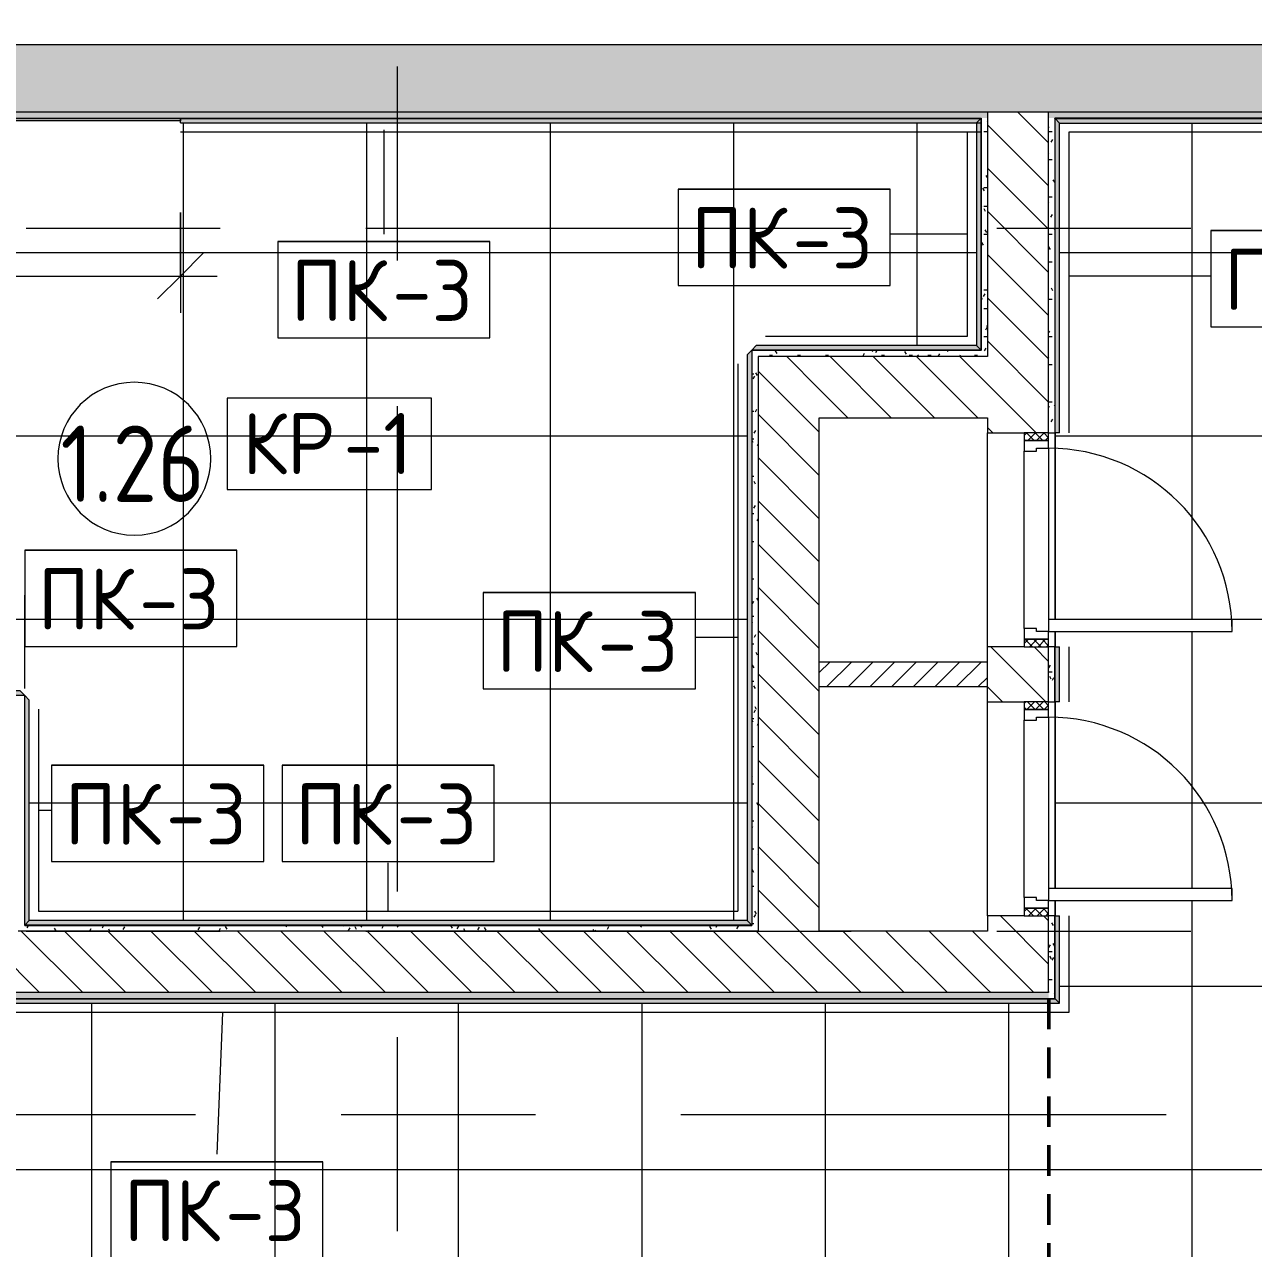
# Model space of a CAD drawing. Header units: millimetres. Extents: x -4005 to 195566, y -8553 to 29000.
# Drawn here: x 24690 to 28710, y 10062 to 14066 of the extents above; entities that cross this region are included whole.
import ezdxf

# ---------------------------------------------------------------- set-up
doc = ezdxf.new("R2010")
doc.units = ezdxf.units.MM
doc.linetypes.add('200_ШТРИХ__ш1_п0_6_', pattern=[160, 100, -60])
doc.linetypes.add('Осевая', pattern=[3175, 635, -476.25, 1587.5, -476.25])
for name, color, linetype, lineweight in [('A-ANNO-DIMS', 7, 'Continuous', 9), ('A-ANNO-DIMS-100', 7, 'Continuous', 9), ('A-AREA-IDEN', 7, 'Continuous', 9), ('A-DETL-1', 7, '200_ШТРИХ__ш1_п0_6_', 50), ('A-DOOR', 7, 'Continuous', 9), ('A-DOOR-1', 7, 'Continuous', 13), ('A-DOOR-FRAM', 7, 'Continuous', 13), ('A-DOOR-FRAM-1', 7, 'Continuous', 9), ('A-FLOR-IDEN', 7, 'Continuous', 9), ('A-FLOR-PATT', 7, 'Continuous', 9), ('A-GENM-IDEN', 7, 'Continuous', 9), ('A-WALL', 7, 'Continuous', 9), ('I-WALL', 7, 'Continuous', 9), ('Оси-2', 7, 'Осевая', 9)]:
    doc.layers.add(name, color=color, linetype=linetype, lineweight=lineweight)
for name, color, linetype, lineweight, true_color in [('A-FLOR-1', 7, 'Continuous', 9, 0x787878), ('A-GENM-1', 7, 'Continuous', 9, 0xff8040), ('A-WALL-1', 9, 'Continuous', 9, 0x808080), ('A-WALL-FNSH-1', 9, 'Continuous', 9, 0x808080), ('I-WALL-2', 9, 'Continuous', 9, 0x808080)]:
    doc.layers.add(name, color=color, linetype=linetype, lineweight=lineweight, true_color=true_color)
doc.styles.add('GOST Common', font='GOST_Common.ttf', dxfattribs={"width": 0.9, "height": 250})
doc.styles.add('GOST Common_1', font='GOST_Common.ttf', dxfattribs={"height": 200})
doc.styles.add('ISOCPEUR', font='isocpeur.ttf', dxfattribs={"width": 0.9, "height": 250})
doc.dimstyles.new('ISO-2_5_0_9К_БОЛЬШОЙ', dxfattribs={"dimscale": 304.8, "dimtxt": 248.995294, "dimasz": 0.492126, "dimexe": 0.393701, "dimexo": 0.984252, "dimgap": 0, "dimtad": 1, "dimdec": 0, "dimrnd": 10, "dimzin": 0, "dimdsep": 46, "dimtxsty": 'ISOCPEUR', "dimblk1": 'OBLIQUE', "dimblk2": 'OBLIQUE', "dimsah": 1, "dimcen": 0.09, "dimdle": 0.393701, "dimazin": 0, "dimtfac": 1, "dimtdec": 4, "dimtix": 1, "dimtmove": 0, "dimatfit": 3, "dimfxl": 1, "dimtvp": 1, "dimtolj": 1, "dimtzin": 0, "dimarcsym": 2})
pattern_1 = [(135, (0, 0), (-70.71068, -70.71068), [])]
pattern_2 = [(0, (0, 0), (121.92, 30.48), [10.058, -81.382, 10.058, -81.382, -487.68]), (0, (0, 0), (121.92, 30.48), [-182.88, 10.058, -172.822, 10.058, -81.382, -213.36]), (0, (0, 0), (121.92, 30.48), [-457.2, 10.058, -50.902, 10.058, -142.342]), (120, (45.72, 15.24), (-87.356454, 90.345817), [10.058, -81.382, 10.058, -81.382, -487.68]), (120, (45.72, 15.24), (-87.356454, 90.345817), [-182.88, 10.058, -172.822, 10.058, -81.382, -213.36]), (120, (45.72, 15.24), (-87.356454, 90.345817), [-457.2, 10.058, -50.902, 10.058, -142.342]), (240, (60.96, 76.2), (-34.563546, -120.825817), [10.058, -81.382, 10.058, -81.382, -487.68]), (240, (60.96, 76.2), (-34.563546, -120.825817), [-182.88, 10.058, -172.822, 10.058, -81.382, -213.36]), (240, (60.96, 76.2), (-34.563546, -120.825817), [-457.2, 10.058, -50.902, 10.058, -142.342])]

# ---------------------------------------------------------------- blocks, each defined once
blk = doc.blocks.new('110_Дверь_СКБ_1Ст - д-18 700x2100h_Технический шкаф ЭОМ и СС-V61-План отделки полов с раскладкой материалов 1 этажа в осях 1-12')
at = {"layer": 'A-DOOR'}
h = blk.add_hatch(dxfattribs=at)
h.set_pattern_fill('FP_93', color=256, style=0, pattern_type=2)
h.set_pattern_definition([(135, (1951.41, 164.685), (-14.14214, -14.14214), []), (225, (1951.41, 164.685), (14.14214, -14.14214), [])])
h.paths.add_polyline_path([(362.5, 100), (337.5, 100), (337.5, 20), (362.5, 20)])
at = {"layer": 'A-DOOR-FRAM-1'}
h = blk.add_hatch(dxfattribs=at)
h.set_pattern_fill('FP_94', color=256, style=0, pattern_type=2)
h.set_pattern_definition([(45, (-171.384, 164.685), (-14.1421, 14.1421), []), (135, (-171.384, 164.685), (-14.1421, -14.1421), [])])
h.paths.add_polyline_path([(-312.5, 100), (-337.5, 100), (-337.5, 20), (-312.5, 20)])
at = {"layer": 'A-DOOR'}
blk.add_arc((312.5, 100), 600, 90, 180, dxfattribs=at)
at = {"layer": 'A-DOOR-1'}
for p, q in [((312.5, 700), (272.5, 700)), ((272.5, 700), (272.5, 100)), ((312.5, 100), (312.5, 700)), ((272.5, 100), (312.5, 100))]:
    blk.add_line(p, q, dxfattribs=at)
at = {"layer": 'A-DOOR-FRAM'}
for p, q in [((-312.5, 100), (-337.5, 100)), ((-337.5, 100), (-337.5, 20)), ((-287.5, 100), (-312.5, 100)), ((-312.5, 100), (-312.5, 20)), ((-312.5, 20), (-312.5, 100)), ((-287.5, 60), (-287.5, 100)), ((312.5, 100), (312.5, 60)), ((337.5, 100), (312.5, 100)), ((337.5, 20), (337.5, 100)), ((362.5, 100), (337.5, 100)), ((337.5, 100), (337.5, 20)), ((362.5, 20), (362.5, 100)), ((-277.5, 60), (-287.5, 60)), ((-277.5, 20), (-277.5, 60)), ((312.5, 60), (302.5, 60)), ((302.5, 60), (302.5, 20)), ((-337.5, 20), (-312.5, 20)), ((-312.5, 20), (-277.5, 20)), ((302.5, 20), (337.5, 20)), ((337.5, 20), (362.5, 20))]:
    blk.add_line(p, q, dxfattribs=at)
at = {"layer": 'A-DOOR-FRAM-1'}
for p, q in [((-287.5, 100), (272.5, 100)), ((302.5, 20), (-277.5, 20))]:
    blk.add_line(p, q, dxfattribs=at)
blk = doc.blocks.new('Плинтус - Плинтус керамогранит бежевый-32865280-План отделки полов с раскладкой материалов 1 этажа в осях 1-12')
at = {"layer": 'A-GENM-1'}
h = blk.add_hatch(color=256, dxfattribs=at)
h.paths.add_polyline_path([(-15, 15), (0, 0), (4251, 0), (4251, 15), (5.7, 15)])
h.paths.add_polyline_path([(5492, 15), (5171, 15), (5171, 0), (5492, 0.3)])
h.paths.add_polyline_path([(5131, 15), (4291, 15), (4291, 0), (5131, 0)])
for p, q in [((-45, 45), (4251, 45)), ((-15, 15), (0, 0)), ((4251, 15), (-15, 15)), ((4251, 0), (0, 0))]:
    blk.add_line(p, q, dxfattribs=at)
blk = doc.blocks.new('Плинтус - Плинтус керамогранит бежевый-32865281-План отделки полов с раскладкой материалов 1 этажа в осях 1-12')
at = {"layer": 'A-GENM-1'}
blk.add_hatch(color=256, dxfattribs=at).paths.add_polyline_path([(286, 15), (0, 15), (0, 0), (271, 0)])
for p, q in [((0, 45), (316, 45)), ((0, 0), (0, 15)), ((286, 15), (0, 15)), ((271, 0), (0, 0)), ((271, 0), (286, 15))]:
    blk.add_line(p, q, dxfattribs=at)
blk = doc.blocks.new('Плинтус - Плинтус керамогранит бежевый-32865282-План отделки полов с раскладкой материалов 1 этажа в осях 1-12')
at = {"layer": 'A-GENM-1'}
blk.add_hatch(color=256, dxfattribs=at).paths.add_polyline_path([(180, 0), (180, 15), (0, 15), (0, 0)])
for p, q in [((0, 45), (180, 45)), ((0, 0), (0, 15)), ((180, 15), (0, 15)), ((180, 0), (0, 0)), ((180, 15), (180, 0))]:
    blk.add_line(p, q, dxfattribs=at)
blk = doc.blocks.new('Плинтус - Плинтус керамогранит бежевый-32864797-План отделки полов с раскладкой материалов 1 этажа в осях 1-12')
at = {"layer": 'A-GENM-1'}
blk.add_hatch(color=256, dxfattribs=at).paths.add_polyline_path([(1029, 0), (1029, 15), (15, 15), (0, 0), (15, 0)])
for p, q in [((45, 45), (1029, 45)), ((15, 15), (0, 0)), ((1029, 0), (0, 0)), ((1029, 15), (15, 15)), ((1029, 15), (1029, 0))]:
    blk.add_line(p, q, dxfattribs=at)
blk = doc.blocks.new('Плинтус - Плинтус керамогранит бежевый-32865283-План отделки полов с раскладкой материалов 1 этажа в осях 1-12')
at = {"layer": 'A-GENM-1'}
blk.add_hatch(color=256, dxfattribs=at).paths.add_polyline_path([(-15, 15), (1, 0), (6170, 0), (6155, 15), (1, 15)])
for p, q in [((-45, 45), (6125, 45)), ((6155, 15), (-15, 15)), ((6170, 0), (0, 0)), ((6170, 0), (6155, 15))]:
    blk.add_line(p, q, dxfattribs=at)
blk = doc.blocks.new('Плинтус - Плинтус керамогранит бежевый-33466870-План отделки полов с раскладкой материалов 1 этажа в осях 1-12')
at = {"layer": 'A-GENM-1'}
blk.add_hatch(color=256, dxfattribs=at).paths.add_polyline_path([(759, 0), (15, 0), (15, -15), (744, -15)])
for p, q in [((0, 0), (759, 0)), ((0, 0), (15, -15)), ((15, -15), (744, -15)), ((744, -15), (759, 0)), ((45, -45), (714, -45))]:
    blk.add_line(p, q, dxfattribs=at)
blk = doc.blocks.new('Плинтус - Плинтус керамогранит бежевый-33466871-План отделки полов с раскладкой материалов 1 этажа в осях 1-12')
at = {"layer": 'A-GENM-1'}
blk.add_hatch(color=256, dxfattribs=at).paths.add_polyline_path([(655.7, 0), (2377.5, 0.5), (2362.3, 15), (15, 15), (0, 0), (462.2, 0)])
for p, q in [((45, 45), (2333, 45)), ((15, 15), (0, 0)), ((2363, 15), (15, 15)), ((2378, 0), (2363, 15))]:
    blk.add_line(p, q, dxfattribs=at)
blk = doc.blocks.new('Плинтус - Плинтус керамогранит бежевый-33466872-План отделки полов с раскладкой материалов 1 этажа в осях 1-12')
at = {"layer": 'A-GENM-1'}
blk.add_hatch(color=256, dxfattribs=at).paths.add_polyline_path([(1881, 0), (0.7, -0.7), (15, -15), (1866, -15), (1880.5, -0.5)])
for p, q in [((0, 0), (1881, 0)), ((0, 0), (15, -15)), ((15, -15), (1866, -15)), ((1866, -15), (1881, 0)), ((45, -45), (1836, -45))]:
    blk.add_line(p, q, dxfattribs=at)
blk = doc.blocks.new('Плинтус - Плинтус керамогранит бежевый-33466873-План отделки полов с раскладкой материалов 1 этажа в осях 1-12')
at = {"layer": 'A-GENM-1'}
blk.add_hatch(color=256, dxfattribs=at).paths.add_polyline_path([(0, 0), (15, -15), (735, -15), (749, 0), (15, 0)])
for p, q in [((0, 0), (750, 0)), ((0, 0), (15, -15)), ((15, -15), (735, -15)), ((735, -15), (750, 0)), ((45, -45), (705, -45))]:
    blk.add_line(p, q, dxfattribs=at)
blk = doc.blocks.new('Плинтус - Плинтус керамогранит бежевый-33466874-План отделки полов с раскладкой материалов 1 этажа в осях 1-12')
at = {"layer": 'A-GENM-1'}
blk.add_hatch(color=256, dxfattribs=at).paths.add_polyline_path([(751, 0), (736, 15), (15, 15), (1.3, 0), (736, 0)])
for p, q in [((45, 45), (706, 45)), ((15, 15), (0, 0)), ((751, 0), (0, 0)), ((736, 15), (15, 15)), ((751, 0), (736, 15))]:
    blk.add_line(p, q, dxfattribs=at)
blk = doc.blocks.new('Плинтус - Плинтус керамогранит бежевый-33466875-План отделки полов с раскладкой материалов 1 этажа в осях 1-12')
at = {"layer": 'A-GENM-1'}
blk.add_hatch(color=256, dxfattribs=at).paths.add_polyline_path([(1880, 0), (1865, 15), (15, 15), (0, 0), (1878, 0)])
for p, q in [((45, 45), (1835, 45)), ((15, 15), (0, 0)), ((1880, 0), (0, 0)), ((1865, 15), (15, 15)), ((1880, 0), (1865, 15))]:
    blk.add_line(p, q, dxfattribs=at)
blk = doc.blocks.new('Плинтус - Плинтус керамогранит бежевый-33466885-План отделки полов с раскладкой материалов 1 этажа в осях 1-12')
at = {"layer": 'A-GENM-1'}
blk.add_hatch(color=256, dxfattribs=at).paths.add_polyline_path([(1500, -15), (2618, -15), (2618, 0), (0, 0), (0, -15), (145.7, -15)])
for p, q in [((0, -15), (0, 0)), ((0, -15), (2618, -15)), ((2618, 0), (2618, -15)), ((0, -45), (2618, -45))]:
    blk.add_line(p, q, dxfattribs=at)
blk = doc.blocks.new('Марка_Помещения - Номер-25198446-План отделки полов с раскладкой материалов 1 этажа в осях 1-12')
at = {"layer": 'A-AREA-IDEN'}
for start, end in [(360, 180), (180, 360)]:
    blk.add_arc((0, 0), 2.5, start, end, dxfattribs=at)
blk = doc.blocks.new('М_перекрытий_ЭП - Типоразмер-25383776-План отделки полов с раскладкой материалов 1 этажа в осях 1-12')
at = {"layer": 'A-FLOR-IDEN'}
for p, q in [((3.352, 1.578), (-3.336, 1.578)), ((-3.336, 1.578), (-3.336, -1.406)), ((3.352, -1.406), (3.352, 1.578)), ((-3.336, -1.406), (3.352, -1.406))]:
    blk.add_line(p, q, dxfattribs=at)
blk = doc.blocks.new('Mark Reiling - Mark Reiling-26174330-План отделки полов с раскладкой материалов 1 этажа в осях 1-12')
at = {"layer": 'A-GENM-IDEN'}
for p, q in [((-3.47, 1.49), (-3.47, -1.663)), ((-3.47, 1.49), (3.47, 1.49)), ((3.47, 1.49), (-3.47, 1.49)), ((-3.47, 1.49), (-3.47, -1.663)), ((3.47, -1.663), (3.47, 1.49)), ((3.47, -1.663), (3.47, 1.49)), ((-3.47, -1.663), (3.47, -1.663)), ((-3.47, -1.663), (3.47, -1.663))]:
    blk.add_line(p, q, dxfattribs=at)
blk = doc.blocks.new('DIMBLOCK82-План отделки полов с раскладкой материалов 1 этажа в осях 1-12')
at = {"layer": 'A-ANNO-DIMS-100'}
for p, q in [((23400, 13451), (23400, 13123.3)), ((23400, 13243.3), (23400, 13451)), ((25200, 13451), (25200, 13123.3)), ((25200, 13243.3), (25200, 13451)), ((23400, 13243.3), (25320, 13243.3))]:
    blk.add_line(p, q, dxfattribs=at)
at = {"layer": 'A-ANNO-DIMS-100', "lineweight": 20}
for p, q in [((23400, 13243.3), (23475, 13318.3)), ((25200, 13243.3), (25275, 13318.3)), ((23400, 13243.3), (23325, 13168.3)), ((25200, 13243.3), (25125, 13168.3))]:
    blk.add_line(p, q, dxfattribs=at)
at = {"layer": 'A-ANNO-DIMS-100', "color": 0, "insert": (24005.5, 13570), "char_height": 250, "width": 706.764, "attachment_point": 1, "line_spacing_factor": 1.149209, "style": 'ISOCPEUR'}
blk.add_mtext('1800', dxfattribs=at)
blk = doc.blocks.new('_Oblique')
at = {"color": 0, "linetype": 'ByBlock', "lineweight": -2}
blk.add_line((-0.5, -0.5), (0.5, 0.5), dxfattribs=at)

msp = doc.modelspace()

# ---------------------------------------------------------------- hatches: boundary and pattern name
at = {"layer": 'A-FLOR-PATT'}
h = msp.add_hatch(dxfattribs=at)
h.set_pattern_fill('FP_125', color=256, style=0, pattern_type=2)
h.set_pattern_definition([(0, (27309.74, 15720), (0, 600), []), (90, (27309.74, 15720), (-600, 4e-14), [])])
h.paths.add_polyline_path([(22569, 10879), (22570, 10880), (22569, 11880), (22569, 11879), (22569, 10880)])
h.paths.add_polyline_path([(28055.3, 7920), (25010, 7921), (25010, 7936), (30210, 7936), (30210, 8851.7), (30318.1, 8851.2), (30425.3, 8838.3), (30530.4, 8813.3), (30632, 8776.3), (30728.6, 8727.9), (30819, 8668.7), (30908.3, 8593), (30976.6, 8521.3), (31041.7, 8435.1), (31096.4, 8341.9), (31140.1, 8243.1), (31172.2, 8139.9), (31214.4, 8199.4), (31265.7, 8251.2), (31324.8, 8293.9), (31391.9, 8326.9), (31459.8, 8347.7), (31532.1, 8357.4), (31605, 8355.2), (31605, 7920), (32710, 7921), (32710, 7936), (38493.3, 7936), (38493.3, 8127.9), (37568.1, 8127.9), (37574.7, 8232.1), (37592.6, 8334.9), (37621.4, 8435.2), (37663.7, 8537.2), (37712.3, 8626.5), (37769.6, 8709.7), (37837.7, 8788.8), (37913.9, 8860.1), (37997.4, 8922.8), (38087.1, 8976.2), (38182, 9019.6), (38281, 9052.6), (38181.7, 9091.1), (38087, 9140), (37998.1, 9198.6), (37915.9, 9266.4), (37841.4, 9342.6), (37775.4, 9426.3), (37718.7, 9516.5), (37671.9, 9612.2), (37635.5, 9712.3), (37610, 9815.8), (37595.7, 9921.4), (37592.7, 10027.9), (38493.3, 10027.9), (38493.3, 10120), (38504, 10120), (38504, 10664), (37954, 10664), (37954, 11236), (38234, 11236), (38234, 12100), (37887.3, 12100), (37880.1, 12164.9), (37880.1, 12175), (37870, 12175), (37870, 12225), (37883.6, 12225), (37883.9, 12230.1), (37898.5, 12293.8), (37923.5, 12354.1), (37958.3, 12409.4), (38001.8, 12458.1), (38052.7, 12498.9), (37947.1, 12528.6), (37838.9, 12573.1), (37747.7, 12622.3), (37658.4, 12683.8), (37575.4, 12755.6), (37500.8, 12836), (37435.5, 12924.1), (37380.1, 13018.8), (37335.5, 13119), (37302.1, 13223.5), (37280.4, 13331.1), (37270.6, 13440.3), (37272.8, 13550), (38234, 13550), (38234, 21575.3), (37940, 21575.3), (37940, 22975.3), (38270, 22975.3), (38270, 23004), (34230, 23003), (34231, 19748.9), (34322.1, 19743.7), (34431.8, 19725.1), (34538.8, 19694.4), (34641.7, 19652), (34739.2, 19598.5), (34830.2, 19534.5), (34915.5, 19458.4), (34988.1, 19378.1), (35053.1, 19287.8), (35107.6, 19190.8), (35151, 19088.3), (35182.8, 18981.7), (35202.5, 18872.2), (35209.9, 18761.2), (35210, 18740), (35209.9, 18700), (35207.2, 18700), (35205, 18650), (34246, 18650), (34246, 13744), (28076, 13744), (28076, 12730), (28061, 12730), (28061, 13759), (34231, 13760), (34230, 13760), (28060, 13759), (28060, 12120), (28640, 12120), (28640, 12080), (28060, 12080), (28061, 11240), (28640, 11240), (28640, 11200), (28060, 11200), (28060, 10880), (28061, 10880.5), (28061, 11150), (28076, 11150), (28076, 10864), (23810, 10864), (23810, 10300), (23770, 10300), (23770, 10864), (22930, 10864), (22930, 10300), (22890, 10300), (22890, 10864), (22569, 10864), (22569, 10879), (22554, 10864), (22554, 11864), (22310, 11864), (22310, 10956.3), (22206.6, 10956.5), (22103.8, 10968), (22002.9, 10990.6), (21905.1, 11024.2), (21811.5, 11068.2), (21723.3, 11122.2), (21641.5, 11185.5), (21567.1, 11257.4), (21500.1, 11338.4), (21444.1, 11423.2), (21396.9, 11515.2), (21360, 11611.9), (21323.1, 11515.2), (21271.4, 11416.3), (21216, 11333.4), (21152.9, 11257.4), (21078.5, 11185.5), (20996.7, 11122.2), (20908.5, 11068.2), (20814.9, 11024.2), (20717.1, 10990.6), (20606.7, 10966.9), (20510, 10956.5), (20410, 10956.3), (20410, 11864), (20246, 11864), (20246, 10900), (20231, 10900), (20231, 11879), (20230, 11879), (20231, 10855.2), (20730.3, 10855.2), (20730.3, 9040), (20230, 9040), (20230, 7936), (22510, 7936), (22510, 7921), (22530, 7921), (22530, 8851.7), (22638.1, 8851.2), (22745.3, 8838.3), (22850.4, 8813.3), (22952, 8776.3), (23048.6, 8727.9), (23139, 8668.7), (23228.3, 8593), (23296.6, 8521.3), (23361.7, 8435.1), (23416.4, 8341.9), (23460.1, 8243.1), (23492.2, 8139.9), (23534.4, 8199.4), (23585.7, 8251.2), (23644.8, 8293.9), (23711.9, 8326.9), (23779.8, 8347.7), (23852.1, 8357.4), (23925, 8355.2), (23925, 7920), (27959.7, 7920)])
h.paths.add_polyline_path([(30611.1, 7928), (31109.1, 7928), (31104.2, 8012.4), (31086.8, 8110.4), (31058, 8205.8), (31018.3, 8297.1), (30968.2, 8383.1), (30902, 8469.3), (30839.6, 8534.7), (30762.9, 8598.3), (30679.3, 8652.4), (30590, 8696.3), (30496.1, 8729.5), (30399, 8751.6), (30300, 8762.1), (30300, 7928)])
h.paths.add_polyline_path([(31515, 7928), (31515, 8265.7), (31448.1, 8251.2), (31390.1, 8227.2), (31337.4, 8193.5), (31290.2, 8149.5), (31251.7, 8097.6), (31223.3, 8039.5), (31205.9, 7977.3), (31201.4, 7928), (31223.3, 7928)])
h.paths.add_polyline_path([(23429.1, 7928), (23424.2, 8012.4), (23406.8, 8110.4), (23378, 8205.8), (23338.3, 8297.1), (23288.2, 8383.1), (23222, 8469.3), (23159.6, 8534.7), (23082.9, 8598.3), (22999.3, 8652.4), (22910, 8696.3), (22816.1, 8729.5), (22719, 8751.6), (22620, 8762.1), (22620, 7928), (23424.2, 7928)])
h.paths.add_polyline_path([(23525.9, 7928), (23835, 7928), (23835, 8265.7), (23768.1, 8251.2), (23710.1, 8227.2), (23657.4, 8193.5), (23610.2, 8149.5), (23571.7, 8097.6), (23543.3, 8039.5), (23525.9, 7977.3), (23521.4, 7928)])
h.paths.add_polyline_path([(37945.5, 8217.9), (38493.3, 8217.9), (38493.3, 8994.7), (38413.4, 8988.2), (38311.3, 8967.5), (38212, 8934.7), (38116.7, 8890), (38027.5, 8834.3), (37943.8, 8766.5), (37872, 8692.9), (37808.1, 8609.3), (37754.6, 8518.7), (37712.3, 8422.3), (37681.9, 8321.5), (37663.7, 8217.9), (37913.9, 8217.9)])
h.paths.add_polyline_path([(20680.3, 9090), (20680.3, 10805.2), (20230, 10805.2), (20230, 9090)])
h.paths.add_polyline_path([(38493.3, 9099.5), (38493.3, 9937.9), (37684.7, 9937.9), (37698.7, 9831.2), (37725.2, 9726.9), (37763.9, 9626.5), (37814.1, 9531.3), (37875.2, 9442.8), (37946.3, 9362), (38026.5, 9290.3), (38114.5, 9228.4), (38212.5, 9176.2), (38309.4, 9138), (38415.1, 9110.4)])
h.paths.add_polyline_path([(38520, 10120), (38519, 10680), (38519, 10679), (38519, 10120)])
h.paths.add_polyline_path([(37990, 10679), (37970, 10680), (37970, 11220), (38250, 11221), (38249, 11221), (37969, 11220), (37970, 10679), (37970.2, 10679)])
h.paths.add_polyline_path([(22210, 11047), (22210, 11880), (20510, 11880), (20510, 11047), (20606.7, 11058.1), (20694.2, 11077.7), (20787.3, 11110.1), (20876, 11153), (20959.2, 11205.9), (21035.8, 11267.9), (21104.7, 11338.4), (21169.2, 11423.2), (21216, 11500.7), (21257, 11590.4), (21287.3, 11684.1), (21306.6, 11780.8), (21314.7, 11879), (21405.3, 11879), (21413.4, 11780.8), (21432.7, 11684.1), (21463, 11590.4), (21504, 11500.7), (21555, 11416.3), (21616.7, 11336.9), (21684.2, 11267.9), (21760.8, 11205.9), (21844, 11153), (21932.7, 11110.1), (22025.8, 11077.7), (22122, 11056.2), (22206.6, 11047.3)])
h.paths.add_polyline_path([(28076, 11850), (28061, 11850), (28061, 12030), (28076, 12030)])
h.paths.add_polyline_path([(37975.4, 12225), (38250, 12225), (38250, 12481.9), (38194.4, 12472.9), (38141.5, 12453.6), (38093.1, 12424.8), (38051, 12387.4), (38016.6, 12342.9), (37991.1, 12292.7), (37975.4, 12238.6), (37974.1, 12225)])
h.paths.add_polyline_path([(38250, 12565.2), (38249, 13425), (37370, 13425), (37370, 13460), (37360.1, 13460), (37370, 13343.9), (37388.8, 13247.9), (37421.6, 13145.8), (37466.2, 13048.4), (37522, 12956.8), (37588.1, 12872.4), (37663.7, 12796.4), (37748.8, 12729.1), (37845.4, 12670.6), (37936.2, 12628.4), (38038.1, 12595.1), (38143.1, 12573.9), (38194.4, 12569.7)])
h.paths.add_polyline_path([(38249, 13550), (38250, 13550), (38249, 14474.1)])
h.paths.add_polyline_path([(35119.9, 18740), (35115.3, 18842.6), (35099.1, 18944), (35071.6, 19042.9), (35033.1, 19138.1), (34984.1, 19228.4), (34925.3, 19312.6), (34857.3, 19389.6), (34778, 19460.7), (34697.7, 19518.3), (34608, 19568.3), (34513.3, 19608), (34414.7, 19636.7), (34313.5, 19654.1), (34230, 19658.9), (34230.4, 18740), (35115.3, 18740)])
h.paths.add_polyline_path([(34231, 19750), (34231, 23000.2), (35189.8, 23000.2), (35189.8, 22985.2), (34246, 22985.2), (34246, 19750)])
h.paths.add_polyline_path([(38532, 21550.3), (38532, 21575), (38490, 21575), (38490, 21550.3), (38493.3, 21550.3)])
h.paths.add_polyline_path([(38680, 21590.3), (38680, 21635.3), (38710, 21635.3), (38710, 21625.3), (38748.9, 21625.3), (38748.9, 21715.3), (38760, 21715.3), (38760, 22875.3), (38745.9, 22875.3), (38745.9, 22925.3), (38710, 22925.3), (38710, 22915.3), (38680, 22915.3), (38680, 22960.3), (38540, 22960.3), (38540, 22925.3), (38538.3, 22925.3), (38538.3, 21625.3), (38540, 21625.3), (38540, 21590.3)])
h.paths.add_polyline_path([(38288.7, 21625.3), (38493.3, 21625.3), (38493.3, 22925.3), (37990, 22925.3), (37990, 21625.3), (38270, 21625.3)])
h.paths.add_polyline_path([(38490, 22975.3), (38532, 22975.3), (38532, 23004), (38490, 23004)])
h.paths.add_polyline_path([(36990, 22983), (35190, 22983), (35190, 23003), (38249, 23002), (38249, 22987), (36990, 22987)])
h = msp.add_hatch(dxfattribs=at)
h.set_pattern_fill('FP_119', color=256, style=0, pattern_type=2)
h.set_pattern_definition([(0, (24610, 12720), (0, 600), []), (90, (24610, 12720), (-600, 4e-14), [])])
h.paths.add_polyline_path([(24691, 11871), (22811, 11871), (22810, 12250), (22790, 12250), (22790, 12290), (22811, 12290), (22810, 12320), (22773.8, 12455.2), (22811, 12455.2), (22811, 12720), (23074.8, 12720), (23074.8, 12756.2), (23210, 12720), (23411.3, 12720), (23411.3, 12290), (23790, 12290), (23790, 12250), (23411.3, 12250), (23411.3, 12120), (22826, 12120), (22826, 11886), (24676, 11886)])
h.paths.add_polyline_path([(24691, 11120), (24692, 11870), (24706, 11856), (24706.7, 11135), (27054, 11135), (27054, 12986), (27084, 13016), (27804, 13016), (27804, 13745), (25201, 13745), (25200, 13760), (25200, 13759), (25200, 13751), (23401, 13751), (23400, 13745), (22826, 13743.9), (22826, 13315), (22811, 13300), (22810, 13300), (22798, 13300), (22798, 13260), (22790, 13260), (22790, 13250), (22750, 13250), (22750, 13240), (22710, 13240), (22710, 13260), (22590, 13260), (22590, 12240), (22710, 12240), (22710, 12260), (22750, 12260), (22750, 12250), (22790, 12250), (22790, 12240), (22798, 12240), (22798, 12200), (22810, 12200), (22811, 11870), (24690, 11870), (24690, 11120)])
h.paths.add_polyline_path([(27069, 11120), (27070, 11120), (27070, 13000), (27820, 13001), (27819, 13001), (27069, 13000), (27069, 11120.3)])
h.paths.add_polyline_path([(22773.8, 12984.8), (22810, 13120), (22846.2, 12984.8), (22810, 12984.8)])
at = {"layer": 'I-WALL'}
h = msp.add_hatch(dxfattribs=at)
h.set_pattern_fill('FP_1', color=256, style=0, pattern_type=2)
h.set_pattern_definition([(45, (0, 0), (-57.02463, 57.02463), []), (45, (57.025, 0), (-57.02463, 57.02463), [100.806, -20.161, 3.353, -16.808])])
h.paths.add_polyline_path([(27840, 13780), (30790, 13780), (30790, 14000), (22590, 14000), (22590, 13780), (27820, 13780)])
h = msp.add_hatch(dxfattribs=at)
h.set_pattern_fill('FP_20', color=256, style=0, pattern_type=2)
h.set_pattern_definition(pattern_1)
h.paths.add_polyline_path([(28040, 10900), (28040, 11150), (27840, 11150), (27840, 10900)])
h.paths.add_polyline_path([(27840, 11850), (28040, 11850), (28040, 12030), (27840, 12030), (27840, 11870)])
h.paths.add_polyline_path([(27960, 12730), (28040, 12730), (28040, 13780), (27840, 13780), (27840, 12730)])
h = msp.add_hatch(dxfattribs=at)
h.set_pattern_fill('FP_20', color=256, style=0, pattern_type=2)
h.set_pattern_definition(pattern_1)
h.paths.add_polyline_path([(27090, 11100), (27290, 11100), (27290, 12980), (27090, 12980), (27090, 11120)])
h = msp.add_hatch(dxfattribs=at)
h.set_pattern_fill('FP_20', color=256, style=0, pattern_type=2)
h.set_pattern_definition(pattern_1)
h.paths.add_polyline_path([(27290, 12780), (27840, 12780), (27840, 12980), (27290, 12980)])
h = msp.add_hatch(dxfattribs=at)
h.set_pattern_fill('FP_21', color=256, style=0, pattern_type=2)
h.set_pattern_definition([(45, (0, 0), (-35.35534, 35.35534), [])])
h.paths.add_polyline_path([(27290, 11900), (27840, 11900), (27840, 11980), (27290, 11980)])
h = msp.add_hatch(dxfattribs=at)
h.set_pattern_fill('FP_20', color=256, style=0, pattern_type=2)
h.set_pattern_definition(pattern_1)
h.paths.add_polyline_path([(27070, 10900), (27840, 10900), (27840, 11100), (24420, 11100), (24420, 10900), (26701, 10900)])
h.paths.add_polyline_path([(22790, 10900), (22840, 10900), (22840, 11100), (22790, 11100), (22790, 10980)])
h.paths.add_polyline_path([(23540, 10900), (23720, 10900), (23720, 11100), (23540, 11100), (23540, 10980)])
at = {"layer": 'I-WALL-2'}
h = msp.add_hatch(dxfattribs=at)
h.set_pattern_fill('FP_116', color=256, style=0, pattern_type=2)
h.set_pattern_definition(pattern_2)
h.paths.add_polyline_path([(27840, 13760), (27840, 13780), (22810, 13780), (22811, 13760), (27820, 13760)])
h = msp.add_hatch(dxfattribs=at)
h.set_pattern_fill('FP_116', color=256, style=0, pattern_type=2)
h.set_pattern_definition(pattern_2)
h.paths.add_polyline_path([(27820, 12980), (27840, 12980), (27840, 13760), (27820, 13760), (27820, 13000)])
h = msp.add_hatch(dxfattribs=at)
h.set_pattern_fill('FP_116', color=256, style=0, pattern_type=2)
h.set_pattern_definition(pattern_2)
h.paths.add_polyline_path([(30763.9, 13760), (34210, 13760), (34210, 13780), (28040, 13780), (28040, 13760), (30158.2, 13760)])
h = msp.add_hatch(dxfattribs=at)
h.set_pattern_fill('FP_116', color=256, style=0, pattern_type=2)
h.set_pattern_definition(pattern_2)
h.paths.add_polyline_path([(28055.3, 10880), (28060, 10880), (28060, 11150), (28040, 11150), (28040, 10880)])
h.paths.add_polyline_path([(28040, 11850), (28060, 11850), (28060, 12030), (28040, 12030), (28040, 11870)])
h.paths.add_polyline_path([(28060, 12730), (28060, 13760), (28040, 13760), (28040, 12730), (28055.3, 12730)])
h = msp.add_hatch(dxfattribs=at)
h.set_pattern_fill('FP_116', color=256, style=0, pattern_type=2)
h.set_pattern_definition(pattern_2)
h.paths.add_polyline_path([(27819.4, 12980), (27820, 12980), (27820, 13000), (27070, 13000), (27070, 12980), (27807, 12980)])
h = msp.add_hatch(dxfattribs=at)
h.set_pattern_fill('FP_116', color=256, style=0, pattern_type=2)
h.set_pattern_definition(pattern_2)
h.paths.add_polyline_path([(27090, 11120), (27090, 12980), (27070, 12980), (27070, 11120)])
h = msp.add_hatch(dxfattribs=at)
h.set_pattern_fill('FP_116', color=256, style=0, pattern_type=2)
h.set_pattern_definition(pattern_2)
h.paths.add_polyline_path([(26701, 11100), (27090, 11100), (27090, 11120), (24670, 11120), (24670, 11100), (25346.7, 11100)])
h = msp.add_hatch(dxfattribs=at)
h.set_pattern_fill('FP_116', color=256, style=0, pattern_type=2)
h.set_pattern_definition(pattern_2)
h.paths.add_polyline_path([(22570, 10880), (22840, 10880), (22840, 10900), (22570, 10900)])
h.paths.add_polyline_path([(27070, 10880), (28040, 10880), (28040, 10900), (24420, 10900), (24420, 10880), (26701, 10880)])
h.paths.add_polyline_path([(23720, 10880), (23720, 10900), (23540, 10900), (23540, 10880), (23670, 10880)])

# ---------------------------------------------------------------- linework, layer by layer
at = {"layer": 'A-DETL-1'}
msp.add_line((28040.5, 10879.5), (28040.5, 7900), dxfattribs=at)
at = {"layer": 'A-FLOR-1'}
for p, q in [((28060, 12730), (28060, 12120)), ((28060, 12080), (28060, 12030)), ((28060, 11850), (28060, 11240)), ((28060, 11200), (28060, 11150))]:
    msp.add_line(p, q, dxfattribs=at)
at = {"layer": 'A-GENM-IDEN'}
for p, q in [((25865.8, 13721.3), (25865.8, 13380.5)), ((27774, 13380.5), (27521.9, 13380.5)), ((28106, 13244.5), (28570.9, 13244.5)), ((24691, 11893.5), (24691, 12199.4)), ((27024, 12060.5), (26884.9, 12060.5)), ((24736, 11495.5), (24779, 11495.5)), ((25880, 11165), (25880, 11323.5)), ((25337.5, 10834), (25319.4, 10370.1))]:
    msp.add_line(p, q, dxfattribs=at)
at = {"layer": 'A-WALL'}
for p, q in [((22810, 13760), (27820, 13760)), ((27820, 13000), (27820, 13760)), ((34210, 13760), (28060, 13760)), ((27820, 13000), (27070, 13000)), ((27070, 11120), (27070, 13000)), ((27840, 11850), (27840, 12030))]:
    msp.add_line(p, q, dxfattribs=at)
at = {"layer": 'A-WALL-1'}
for p, q in [((30790, 14000), (22590, 14000)), ((34210, 13780), (22590, 13780)), ((27840, 13780), (27840, 12980)), ((28040, 12730), (28040, 13780)), ((28060, 13759), (28060, 13760)), ((27090, 12980), (27090, 11100)), ((27840, 12980), (27090, 12980)), ((27290, 11100), (27290, 12780)), ((27290, 12780), (27840, 12780)), ((27840, 12780), (27840, 12730)), ((27840, 12730), (27960, 12730)), ((28040, 12730), (28060, 12730)), ((27960, 12030), (27840, 12030)), ((28040, 11850), (28040, 12030)), ((28060, 12030), (28040, 12030)), ((28060, 11850), (28060, 12030)), ((27840, 11980), (27290, 11980)), ((27290, 11900), (27840, 11900)), ((27840, 11850), (27960, 11850)), ((28040, 11850), (28060, 11850)), ((27840, 11150), (27840, 11100)), ((27960, 11150), (27840, 11150)), ((28040, 10900), (28040, 11150)), ((28060, 11150), (28040, 11150)), ((28060, 10880), (28060, 11150)), ((27090, 11100), (24670, 11100)), ((27070, 11120), (24690, 11120)), ((27840, 11100), (27290, 11100)), ((24420, 10900), (28040, 10900)), ((24420, 10880), (28060, 10880))]:
    msp.add_line(p, q, dxfattribs=at)
at = {"layer": 'A-WALL-FNSH-1'}
for p, q in [((22811, 13759), (27819, 13759)), ((27819, 13759), (27819, 13001)), ((28060, 13759), (28060, 12730)), ((34231, 13759), (28060, 13759)), ((28061, 12730), (28061, 13759)), ((27069, 13001), (27069, 11119)), ((27819, 13001), (27069, 13001)), ((28060, 12730), (28061, 12730)), ((28061, 12030), (28060, 12030)), ((28061, 11850), (28061, 12030)), ((24691, 11871), (22811, 11871)), ((24691, 11119), (24691, 11871)), ((28060, 11850), (28061, 11850)), ((28061, 11150), (28060, 11150)), ((28061, 10879), (28061, 11150)), ((24691, 11119), (27069, 11119)), ((24420, 10879), (28061, 10879))]:
    msp.add_line(p, q, dxfattribs=at)
at = {"layer": 'I-WALL'}
for p, q in [((25200, 13751), (23400, 13751)), ((25200, 13759), (25200, 13751)), ((27840, 12030), (27840, 12730)), ((28061, 12730), (28061, 12120)), ((28061, 12080), (28061, 12030)), ((27840, 11150), (27840, 11850)), ((28061, 11850), (28061, 11240)), ((28061, 11200), (28061, 11150))]:
    msp.add_line(p, q, dxfattribs=at)
at = {"layer": 'Оси-2'}
for p, q in [((25910, 593.7), (25910, 24898.1)), ((-704.7, 13400), (35250, 13400)), ((-704.7, 11100), (35850, 11100)), ((326.3, 10500), (35850, 10500))]:
    msp.add_line(p, q, dxfattribs=at)

# ---------------------------------------------------------------- block references
at = {"layer": 'A-AREA-IDEN', "xscale": 99.99999999999993, "yscale": 99.99999999999993, "zscale": 99.99999999999993}
msp.add_blockref('Марка_Помещения - Номер-25198446-План отделки полов с раскладкой материалов 1 этажа в осях 1-12', (25049.5, 12645.8), dxfattribs=at)
at = {"layer": 'A-DOOR', "rotation": 270}
for p in [(27940, 12392.5), (27940, 11512.5)]:
    msp.add_blockref('110_Дверь_СКБ_1Ст - д-18 700x2100h_Технический шкаф ЭОМ и СС-V61-План отделки полов с раскладкой материалов 1 этажа в осях 1-12', p, dxfattribs=at)
at = {"layer": 'A-FLOR-IDEN', "xscale": 99.99999999999993, "yscale": 99.99999999999993, "zscale": 99.99999999999993}
msp.add_blockref('М_перекрытий_ЭП - Типоразмер-25383776-План отделки полов с раскладкой материалов 1 этажа в осях 1-12', (25686.6, 12685.5), dxfattribs=at)
at = {"layer": 'A-GENM-1'}
for name, p in [('Плинтус - Плинтус керамогранит бежевый-33466885-План отделки полов с раскладкой материалов 1 этажа в осях 1-12', (25201, 13760)), ('Плинтус - Плинтус керамогранит бежевый-33466875-План отделки полов с раскладкой материалов 1 этажа в осях 1-12', (22811, 11871)), ('Плинтус - Плинтус керамогранит бежевый-33466871-План отделки полов с раскладкой материалов 1 этажа в осях 1-12', (24691, 11120))]:
    msp.add_blockref(name, p, dxfattribs=at)
for name, p, rotation in [('Плинтус - Плинтус керамогранит бежевый-33466870-План отделки полов с раскладкой материалов 1 этажа в осях 1-12', (27819, 13760), 269.9999999999998), ('Плинтус - Плинтус керамогранит бежевый-32864797-План отделки полов с раскладкой материалов 1 этажа в осях 1-12', (28061, 13759), 269.9999999999997), ('Плинтус - Плинтус керамогранит бежевый-32865283-План отделки полов с раскладкой материалов 1 этажа в осях 1-12', (34231, 13759), 180), ('Плинтус - Плинтус керамогранит бежевый-33466873-План отделки полов с раскладкой материалов 1 этажа в осях 1-12', (27819, 13001), 180), ('Плинтус - Плинтус керамогранит бежевый-33466872-План отделки полов с раскладкой материалов 1 этажа в осях 1-12', (27069, 13001), 269.9999999999998), ('Плинтус - Плинтус керамогранит бежевый-32865282-План отделки полов с раскладкой материалов 1 этажа в осях 1-12', (28061, 12030), 269.9999999999997), ('Плинтус - Плинтус керамогранит бежевый-33466874-План отделки полов с раскладкой материалов 1 этажа в осях 1-12', (24691, 11871), 270.0000000000002), ('Плинтус - Плинтус керамогранит бежевый-32865281-План отделки полов с раскладкой материалов 1 этажа в осях 1-12', (28061, 11150), 269.9999999999997), ('Плинтус - Плинтус керамогранит бежевый-32865280-План отделки полов с раскладкой материалов 1 этажа в осях 1-12', (28061, 10879), 180)]:
    msp.add_blockref(name, p, dxfattribs=dict(at, rotation=rotation))
at = {"layer": 'A-GENM-IDEN', "xscale": 99.99999999999993, "yscale": 99.99999999999993, "zscale": 99.99999999999993}
for p in [(27174.9, 13379), (28917.9, 13243), (25865.8, 13207), (25038, 12197.9), (26537.9, 12059), (25126, 11494), (25880, 11494), (25319.4, 10196.6)]:
    msp.add_blockref('Mark Reiling - Mark Reiling-26174330-План отделки полов с раскладкой материалов 1 этажа в осях 1-12', p, dxfattribs=at)

# ---------------------------------------------------------------- texts
at = {"layer": 'A-AREA-IDEN', "insert": (24807.7, 12754.4), "char_height": 250, "width": 606.076, "attachment_point": 1, "style": 'GOST Common'}
msp.add_mtext('1.26', dxfattribs=at)
at = {"layer": 'A-FLOR-IDEN', "char_height": 200, "attachment_point": 1, "style": 'GOST Common_1'}
for s, insert, width in [('КР', (25403, 12795.2), 400.844), ('-1', (25733.7, 12795.2), 296.624)]:
    msp.add_mtext(s, dxfattribs=dict(at, insert=insert, width=width))
at = {"layer": 'A-GENM-IDEN', "char_height": 200, "attachment_point": 1, "style": 'GOST Common_1'}
for s, insert, width in [('ПК', (26870.8, 13468.1), 400.844), ('-3', (27201.5, 13468.1), 344.726), ('ПК', (28613.8, 13332.1), 400.844), ('ПК', (25561.7, 13296.1), 400.844), ('-3', (25892.4, 13296.1), 344.726), ('ПК', (24733.9, 12287), 400.844), ('-3', (25064.6, 12287), 344.726), ('ПК', (26233.8, 12148.1), 400.844), ('-3', (26564.6, 12148.1), 344.726), ('ПК', (24821.9, 11583.1), 400.844), ('-3', (25152.7, 11583.1), 344.726), ('ПК', (25575.9, 11583.1), 400.844), ('-3', (25906.6, 11583.1), 344.726), ('ПК', (25015.4, 10285.7), 400.844), ('-3', (25346.1, 10285.7), 344.726)]:
    msp.add_mtext(s, dxfattribs=dict(at, insert=insert, width=width))

# ---------------------------------------------------------------- dimensions: what is measured, and where the dimension line sits
at = {"layer": 'A-ANNO-DIMS'}
dim = msp.add_linear_dim(base=(25200, 13243.3), p1=(23400, 13751), p2=(25200, 13751), dimstyle='ISO-2_5_0_9К_БОЛЬШОЙ', override={"dimpost": '<>', "dimfxl": 1800}, dxfattribs=at)
dim.commit()
dim.dimension.update_dxf_attribs({"geometry": 'DIMBLOCK82-План отделки полов с раскладкой материалов 1 этажа в осях 1-12', "text_midpoint": (24300, 13368.3)})

doc.saveas('drawing.dxf')
